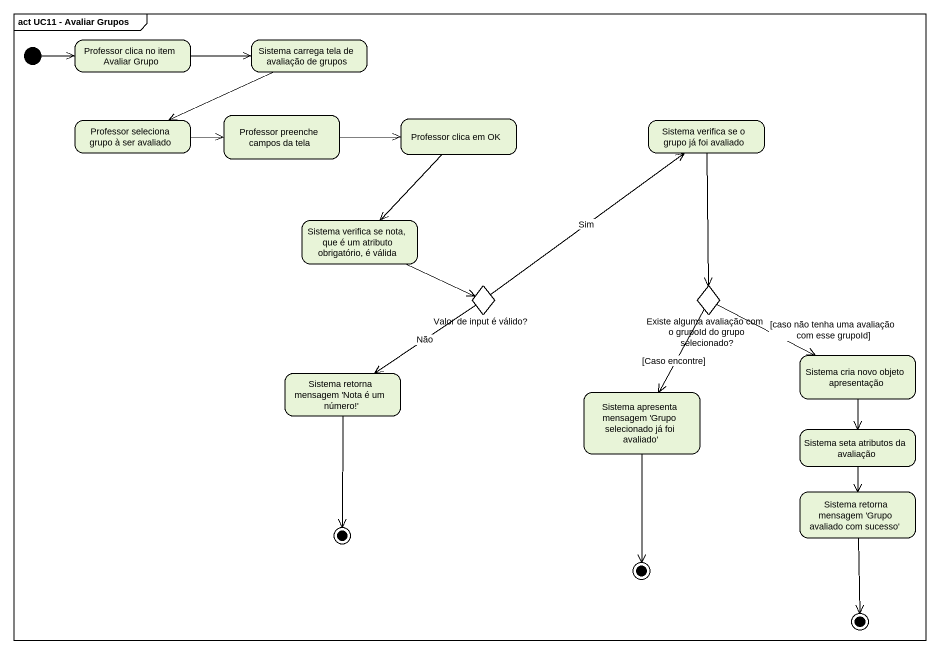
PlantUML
@startuml
mainframe act UC11 - Avaliar Grupos
hide empty description
state "Professor clica no item Avaliar Grupo" as Professor_clica_no_item
state "Sistema carrega tela de avaliação de grupos" as Sistema_carrega_tela_de
state "Professor seleciona grupo à ser avaliado" as Professor_seleciona_grupo_à
state "Professor preenche campos da tela" as Professor_preenche_campos
state "Professor clica em OK" as Professor_clica_em_OK
state "Sistema verifica se o grupo já foi avaliado" as Sistema_verifica_se_o_grupo
state "Sistema verifica se nota, que é um atributo obrigatório, é válida" as Sistema_verifica_se_nota
state "Valor de input é válido?" as Valor_de_input_é_válido <<choice>>
state "Existe alguma avaliação com o grupoId do grupo selecionado?" as Existe_alguma_avaliação_com <<choice>>
state "Sistema retorna mensagem 'Nota é um número!'" as Sistema_retorna_mensagem
state "Sistema cria novo objeto apresentação" as Sistema_cria_novo_objeto
state "Sistema apresenta mensagem 'Grupo selecionado já foi avaliado'" as Sistema_apresenta_mensagem
state "Sistema seta atributos da avaliação" as Sistema_seta_atributos_da
state "Sistema retorna mensagem 'Grupo avaliado com sucesso'" as Sistema_retorna_mensagem_2
state final1 <<end>>
state final2 <<end>>
state final3 <<end>>
[*] -right-> Professor_clica_no_item
Professor_clica_no_item -right-> Sistema_carrega_tela_de
Sistema_carrega_tela_de -left-> Professor_seleciona_grupo_à
Professor_seleciona_grupo_à -right-> Professor_preenche_campos
Professor_preenche_campos -right-> Professor_clica_em_OK
Professor_clica_em_OK --> Sistema_verifica_se_nota
Sistema_verifica_se_o_grupo --> Existe_alguma_avaliação_com
Sistema_verifica_se_nota -right-> Valor_de_input_é_válido
Valor_de_input_é_válido -up-> Sistema_verifica_se_o_grupo : Sim
Valor_de_input_é_válido --> Sistema_retorna_mensagem : Não
Existe_alguma_avaliação_com -right-> Sistema_cria_novo_objeto : [caso não tenha uma avaliação com esse grupoId]
Existe_alguma_avaliação_com --> Sistema_apresenta_mensagem : [Caso encontre]
Sistema_retorna_mensagem --> final1
Sistema_cria_novo_objeto --> Sistema_seta_atributos_da
Sistema_apresenta_mensagem --> final2
Sistema_seta_atributos_da --> Sistema_retorna_mensagem_2
Sistema_retorna_mensagem_2 --> final3
@enduml
